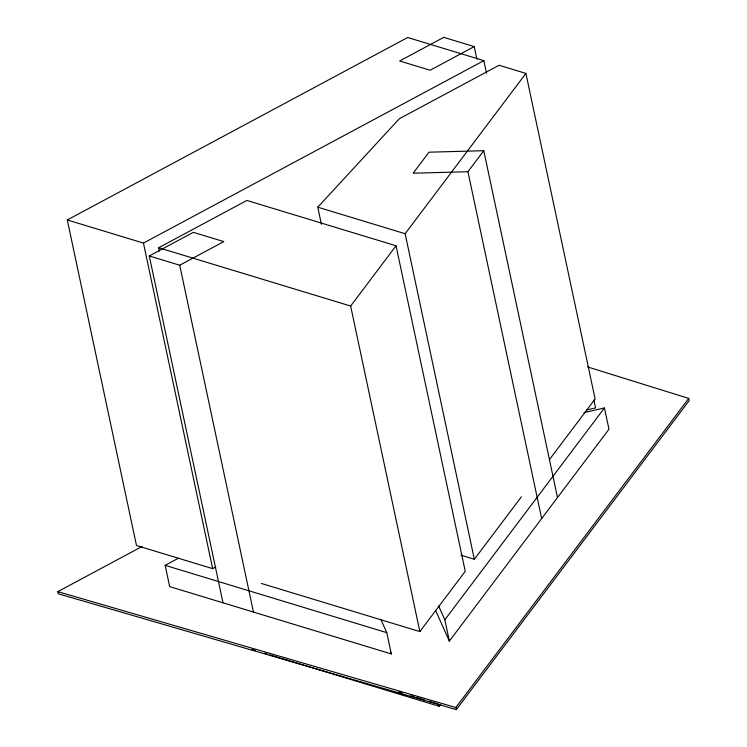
<?xml version="1.0" encoding="UTF-8"?>
<svg xmlns="http://www.w3.org/2000/svg" width="747" height="747" viewBox="0 0 747 747"><rect width="100%" height="100%" fill="white"/><g stroke="black" fill="none" stroke-linecap="round" stroke-linejoin="round"><path stroke-width="1.12" d="M261.366 583.454L419.851 631.598L350.651 306.037L396.05 245.772L246.874 200.448L158.681 247.724L159.41 251.132M461.067 555.254L474.336 559.279L405.135 233.718L525.907 73.411L499.08 65.26L399.356 118.717L317.774 207.18L321.406 224.259M467.939 171.726L483.776 150.707L428.983 152.192L413.147 173.211L467.939 171.726L541.668 518.567M419.851 631.598L465.25 571.334L396.05 245.772M474.336 559.279L521.378 496.839M549.465 459.554L595.107 398.982L525.907 73.411M449.367 641.075L444.848 619.795L604.444 407.965L608.964 429.245L449.367 641.075L435.51 610.271M269.844 654.867L439.255 706.326L440.665 704.468M141.967 546.533L57.799 591.652L58.257 593.781L456.305 709.65L455.857 707.521L688.743 398.412L587.646 366.945M456.305 709.65L689.201 400.541L688.743 398.412M215.734 567.001L212.652 568.654L136.486 545.515L67.286 219.954L407.685 37.499L483.851 60.638L486.512 73.159M474.224 46.603L430.132 70.237L399.664 60.983L443.755 37.35L474.224 46.603L476.894 59.153M67.286 219.954L143.452 243.092L483.851 60.638M149.269 255.969L193.361 232.336L223.82 241.589L179.728 265.222L149.269 255.969L222.989 602.81M381.073 619.954L386.787 632.662L391.316 653.942L169.672 586.61L165.152 565.339L178.477 558.186M586.498 409.963L595.555 407.909L593.884 400.075M583.995 412.605L604.444 407.965M57.799 591.652L455.857 707.521M317.774 207.18L405.135 233.718M158.681 247.724L350.651 306.037M165.152 565.339L386.787 632.662M398.683 692.011L402.026 693.029M410.943 695.737L414.286 696.755M416.518 697.427L424.315 699.799M428.778 701.153L437.695 703.861M252.01 649.442L255.353 650.46M264.27 653.167L267.613 654.185M438.629 605.985L444.848 619.795M390.364 651.823L391.316 653.942M483.776 150.707L557.505 497.549M438.806 704.197L439.255 706.326M179.728 265.222L253.457 612.064M143.452 243.092L212.652 568.654"/></g></svg>
